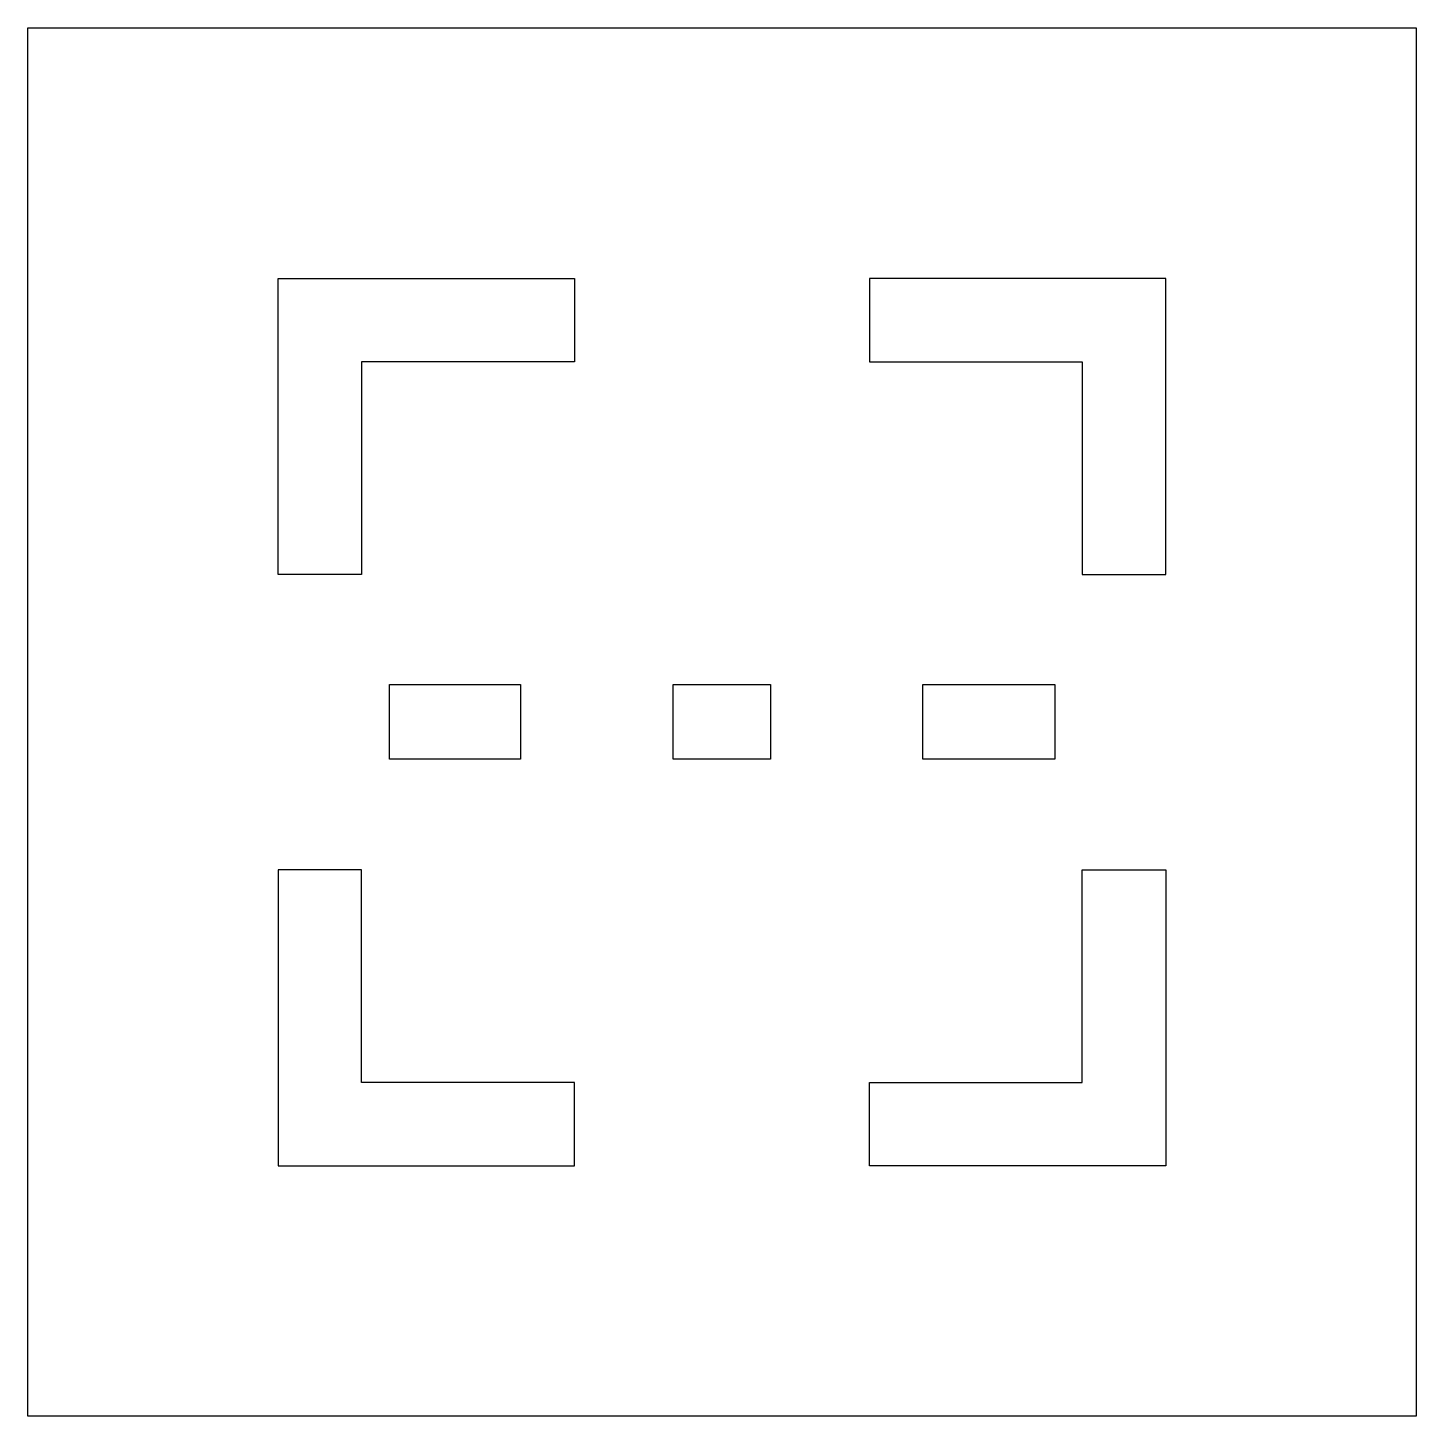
# Model space of a CAD drawing. Extents: x 0 to 112, y 0 to 112.
import ezdxf

# ---------------------------------------------------------------- set-up
doc = ezdxf.new("R2010")
doc.units = 0
doc.layers.add('Layer_1', color=7, linetype='CONTINUOUS')

msp = doc.modelspace()

# ---------------------------------------------------------------- linework, layer by layer
at = {"layer": 'Layer_1', "color": 1}
for points in [[(0.375, 111.748252), (111.748231, 111.748252), (111.748231, 0.375021), (0.375, 0.375021)], [(27.156732, 67.890614), (20.466969, 67.890614), (20.466969, 91.644945), (44.2213, 91.644945), (44.2213, 84.955181), (27.156732, 84.955181)], [(84.963662, 67.890614), (91.653426, 67.890614), (91.653426, 91.644945), (67.899095, 91.644945), (67.899095, 84.955181), (84.963662, 84.955181)], [(29.380623, 59.05749), (39.886776, 59.05749), (39.886776, 53.086769), (29.380623, 53.086769)], [(52.138695, 59.057575), (59.940597, 59.057575), (59.940597, 53.086855), (52.138695, 53.086855)], [(72.176803, 59.057575), (82.767995, 59.057575), (82.767995, 53.086855), (72.176803, 53.086855)], [(27.156732, 44.212819), (20.466969, 44.212819), (20.466969, 20.458488), (44.2213, 20.458488), (44.2213, 27.148252), (27.156732, 27.148252)], [(84.963662, 44.212819), (91.653426, 44.212819), (91.653426, 20.458488), (67.899095, 20.458488), (67.899095, 27.148252), (84.963662, 27.148252)]]:
    msp.add_lwpolyline(points, close=True, dxfattribs=at)

doc.saveas('drawing.dxf')
